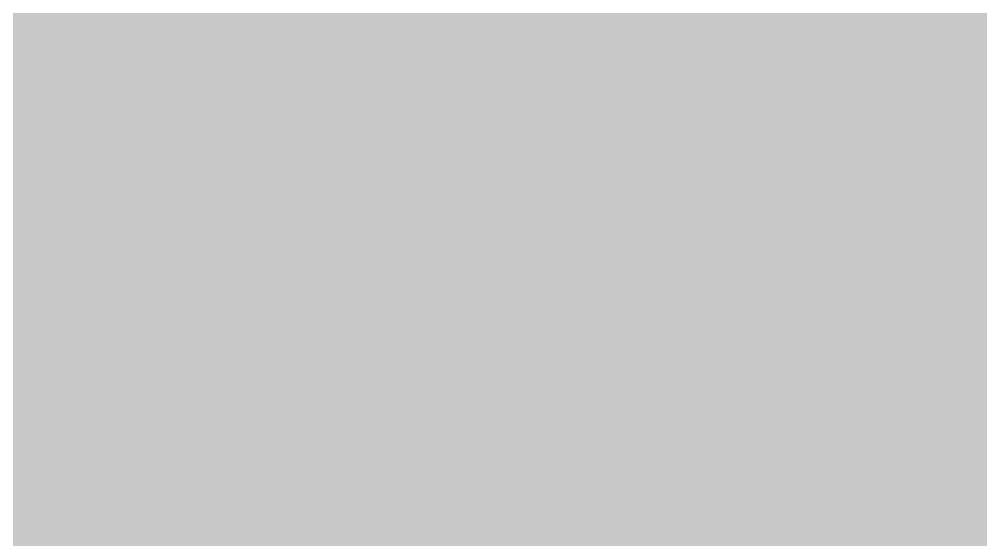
# Model space of a CAD drawing. Header units: inches. Extents: x 0 to 16.9, y 0 to 11.7.
# Drawn here: x 7.07587 to 7.10499, y 1.49294 to 1.5087 of the extents above; entities that cross this region are included whole.
import ezdxf

# ---------------------------------------------------------------- set-up
doc = ezdxf.new("R2010")
doc.units = ezdxf.units.IN
doc.header["$MEASUREMENT"] = 0
doc.layers.add('Sheet', color=255, linetype='Continuous')

msp = doc.modelspace()

# ---------------------------------------------------------------- linework, layer by layer
at = {"layer": 'Sheet'}
for points in [[(7.082261, 1.602065, 0.0118, 0.0118, 0), (7.082261, 1.502129, 0.0118, 0.0118, 0)], [(7.097691, 1.514862, 0.0118, 0.0118, 0), (7.098463, 1.51409, 0.0118, 0.0118, 0), (7.098848, 1.513319, 0.0118, 0.0118, 0), (7.09962, 1.512547, 0.0118, 0.0118, 0), (7.100006, 1.511775, 0.0118, 0.0118, 0), (7.100392, 1.511003, 0.0118, 0.0118, 0), (7.100777, 1.509846, 0.0118, 0.0118, 0), (7.101163, 1.509074, 0.0118, 0.0118, 0), (7.101549, 1.508302, 0.0118, 0.0118, 0), (7.101549, 1.507145, 0.0118, 0.0118, 0), (7.101935, 1.506373, 0.0118, 0.0118, 0), (7.101935, 1.505216, 0.0118, 0.0118, 0), (7.10232, 1.504058, 0.0118, 0.0118, 0), (7.10232, 1.503286, 0.0118, 0.0118, 0), (7.10232, 1.502129, 0.0118, 0.0118, 0)], [(7.097691, 1.514862, 0.0118, 0.0118, 0), (7.098463, 1.51409, 0.0118, 0.0118, 0), (7.098848, 1.513319, 0.0118, 0.0118, 0), (7.09962, 1.512547, 0.0118, 0.0118, 0), (7.100006, 1.511775, 0.0118, 0.0118, 0), (7.100392, 1.511003, 0.0118, 0.0118, 0), (7.100777, 1.509846, 0.0118, 0.0118, 0), (7.101163, 1.509074, 0.0118, 0.0118, 0), (7.101549, 1.508302, 0.0118, 0.0118, 0), (7.101549, 1.507145, 0.0118, 0.0118, 0), (7.101935, 1.506373, 0.0118, 0.0118, 0), (7.101935, 1.505216, 0.0118, 0.0118, 0), (7.10232, 1.504058, 0.0118, 0.0118, 0), (7.10232, 1.503286, 0.0118, 0.0118, 0), (7.10232, 1.502129, 0.0118, 0.0118, 0)], [(7.097691, 1.514862, 0.0118, 0.0118, 0), (7.098463, 1.51409, 0.0118, 0.0118, 0), (7.098848, 1.513319, 0.0118, 0.0118, 0), (7.09962, 1.512547, 0.0118, 0.0118, 0), (7.100006, 1.511775, 0.0118, 0.0118, 0), (7.100392, 1.511003, 0.0118, 0.0118, 0), (7.100777, 1.509846, 0.0118, 0.0118, 0), (7.101163, 1.509074, 0.0118, 0.0118, 0), (7.101549, 1.508302, 0.0118, 0.0118, 0), (7.101549, 1.507145, 0.0118, 0.0118, 0), (7.101935, 1.506373, 0.0118, 0.0118, 0), (7.101935, 1.505216, 0.0118, 0.0118, 0), (7.10232, 1.504058, 0.0118, 0.0118, 0), (7.10232, 1.503286, 0.0118, 0.0118, 0), (7.10232, 1.502129, 0.0118, 0.0118, 0)], [(7.097691, 1.514862, 0.0118, 0.0118, 0), (7.098463, 1.51409, 0.0118, 0.0118, 0), (7.098848, 1.513319, 0.0118, 0.0118, 0), (7.09962, 1.512547, 0.0118, 0.0118, 0), (7.100006, 1.511775, 0.0118, 0.0118, 0), (7.100392, 1.511003, 0.0118, 0.0118, 0), (7.100777, 1.509846, 0.0118, 0.0118, 0), (7.101163, 1.509074, 0.0118, 0.0118, 0), (7.101549, 1.508302, 0.0118, 0.0118, 0), (7.101549, 1.507145, 0.0118, 0.0118, 0), (7.101935, 1.506373, 0.0118, 0.0118, 0), (7.101935, 1.505216, 0.0118, 0.0118, 0), (7.10232, 1.504058, 0.0118, 0.0118, 0), (7.10232, 1.503286, 0.0118, 0.0118, 0), (7.10232, 1.502129, 0.0118, 0.0118, 0)], [(7.097691, 1.514862, 0.0118, 0.0118, 0), (7.098463, 1.51409, 0.0118, 0.0118, 0), (7.098848, 1.513319, 0.0118, 0.0118, 0), (7.09962, 1.512547, 0.0118, 0.0118, 0), (7.100006, 1.511775, 0.0118, 0.0118, 0), (7.100392, 1.511003, 0.0118, 0.0118, 0), (7.100777, 1.509846, 0.0118, 0.0118, 0), (7.101163, 1.509074, 0.0118, 0.0118, 0), (7.101549, 1.508302, 0.0118, 0.0118, 0), (7.101549, 1.507145, 0.0118, 0.0118, 0), (7.101935, 1.506373, 0.0118, 0.0118, 0), (7.101935, 1.505216, 0.0118, 0.0118, 0), (7.10232, 1.504058, 0.0118, 0.0118, 0), (7.10232, 1.503286, 0.0118, 0.0118, 0), (7.10232, 1.502129, 0.0118, 0.0118, 0)], [(7.097691, 1.514862, 0.0118, 0.0118, 0), (7.098463, 1.51409, 0.0118, 0.0118, 0), (7.098848, 1.513319, 0.0118, 0.0118, 0), (7.09962, 1.512547, 0.0118, 0.0118, 0), (7.100006, 1.511775, 0.0118, 0.0118, 0), (7.100392, 1.511003, 0.0118, 0.0118, 0), (7.100777, 1.509846, 0.0118, 0.0118, 0), (7.101163, 1.509074, 0.0118, 0.0118, 0), (7.101549, 1.508302, 0.0118, 0.0118, 0), (7.101549, 1.507145, 0.0118, 0.0118, 0), (7.101935, 1.506373, 0.0118, 0.0118, 0), (7.101935, 1.505216, 0.0118, 0.0118, 0), (7.10232, 1.504058, 0.0118, 0.0118, 0), (7.10232, 1.503286, 0.0118, 0.0118, 0), (7.10232, 1.502129, 0.0118, 0.0118, 0)], [(7.097691, 1.514862, 0.0118, 0.0118, 0), (7.098463, 1.51409, 0.0118, 0.0118, 0), (7.098848, 1.513319, 0.0118, 0.0118, 0), (7.09962, 1.512547, 0.0118, 0.0118, 0), (7.100006, 1.511775, 0.0118, 0.0118, 0), (7.100392, 1.511003, 0.0118, 0.0118, 0), (7.100777, 1.509846, 0.0118, 0.0118, 0), (7.101163, 1.509074, 0.0118, 0.0118, 0), (7.101549, 1.508302, 0.0118, 0.0118, 0), (7.101549, 1.507145, 0.0118, 0.0118, 0), (7.101935, 1.506373, 0.0118, 0.0118, 0), (7.101935, 1.505216, 0.0118, 0.0118, 0), (7.10232, 1.504058, 0.0118, 0.0118, 0), (7.10232, 1.503286, 0.0118, 0.0118, 0), (7.10232, 1.502129, 0.0118, 0.0118, 0)], [(7.100392, 1.511003, 0.0039, 0.0039, 0), (7.100777, 1.509846, 0.0039, 0.0039, 0), (7.101163, 1.509074, 0.0039, 0.0039, 0), (7.101549, 1.508302, 0.0039, 0.0039, 0), (7.101549, 1.507145, 0.0039, 0.0039, 0), (7.101935, 1.506373, 0.0039, 0.0039, 0), (7.101935, 1.505216, 0.0039, 0.0039, 0), (7.10232, 1.504058, 0.0039, 0.0039, 0), (7.10232, 1.503286, 0.0039, 0.0039, 0), (7.10232, 1.502129, 0.0039, 0.0039, 0)], [(7.100392, 1.511003, 0.0039, 0.0039, 0), (7.100777, 1.509846, 0.0039, 0.0039, 0), (7.101163, 1.509074, 0.0039, 0.0039, 0), (7.101549, 1.508302, 0.0039, 0.0039, 0), (7.101549, 1.507145, 0.0039, 0.0039, 0), (7.101935, 1.506373, 0.0039, 0.0039, 0), (7.101935, 1.505216, 0.0039, 0.0039, 0), (7.10232, 1.504058, 0.0039, 0.0039, 0), (7.10232, 1.503286, 0.0039, 0.0039, 0), (7.10232, 1.502129, 0.0039, 0.0039, 0)], [(7.100392, 1.511003, 0.0039, 0.0039, 0), (7.100777, 1.509846, 0.0039, 0.0039, 0), (7.101163, 1.509074, 0.0039, 0.0039, 0), (7.101549, 1.508302, 0.0039, 0.0039, 0), (7.101549, 1.507145, 0.0039, 0.0039, 0), (7.101935, 1.506373, 0.0039, 0.0039, 0), (7.101935, 1.505216, 0.0039, 0.0039, 0), (7.10232, 1.504058, 0.0039, 0.0039, 0), (7.10232, 1.503286, 0.0039, 0.0039, 0), (7.10232, 1.502129, 0.0039, 0.0039, 0)], [(7.100392, 1.511003, 0.0039, 0.0039, 0), (7.100777, 1.509846, 0.0039, 0.0039, 0), (7.101163, 1.509074, 0.0039, 0.0039, 0), (7.101549, 1.508302, 0.0039, 0.0039, 0), (7.101549, 1.507145, 0.0039, 0.0039, 0), (7.101935, 1.506373, 0.0039, 0.0039, 0), (7.101935, 1.505216, 0.0039, 0.0039, 0), (7.10232, 1.504058, 0.0039, 0.0039, 0), (7.10232, 1.503286, 0.0039, 0.0039, 0), (7.10232, 1.502129, 0.0039, 0.0039, 0)], [(7.100392, 1.511003, 0.0039, 0.0039, 0), (7.100777, 1.509846, 0.0039, 0.0039, 0), (7.101163, 1.509074, 0.0039, 0.0039, 0), (7.101549, 1.508302, 0.0039, 0.0039, 0), (7.101549, 1.507145, 0.0039, 0.0039, 0), (7.101935, 1.506373, 0.0039, 0.0039, 0), (7.101935, 1.505216, 0.0039, 0.0039, 0), (7.10232, 1.504058, 0.0039, 0.0039, 0), (7.10232, 1.503286, 0.0039, 0.0039, 0), (7.10232, 1.502129, 0.0039, 0.0039, 0)], [(7.100392, 1.511003, 0.0039, 0.0039, 0), (7.100777, 1.509846, 0.0039, 0.0039, 0), (7.101163, 1.509074, 0.0039, 0.0039, 0), (7.101549, 1.508302, 0.0039, 0.0039, 0), (7.101549, 1.507145, 0.0039, 0.0039, 0), (7.101935, 1.506373, 0.0039, 0.0039, 0), (7.101935, 1.505216, 0.0039, 0.0039, 0), (7.10232, 1.504058, 0.0039, 0.0039, 0), (7.10232, 1.503286, 0.0039, 0.0039, 0), (7.10232, 1.502129, 0.0039, 0.0039, 0)], [(7.100392, 1.511003, 0.0039, 0.0039, 0), (7.100777, 1.509846, 0.0039, 0.0039, 0), (7.101163, 1.509074, 0.0039, 0.0039, 0), (7.101549, 1.508302, 0.0039, 0.0039, 0), (7.101549, 1.507145, 0.0039, 0.0039, 0), (7.101935, 1.506373, 0.0039, 0.0039, 0), (7.101935, 1.505216, 0.0039, 0.0039, 0), (7.10232, 1.504058, 0.0039, 0.0039, 0), (7.10232, 1.503286, 0.0039, 0.0039, 0), (7.10232, 1.502129, 0.0039, 0.0039, 0)], [(7.282473, 1.502129, 0.0118, 0.0118, 0), (7.082261, 1.502129, 0.0118, 0.0118, 0)], [(7.082261, 1.502129, 0.0118, 0.0118, 0), (7.08689, 1.502129, 0.0118, 0.0118, 0), (7.08689, 1.101998, 0.0118, 0.0118, 0)], [(7.10232, 1.502129, 0.0118, 0.0118, 0), (7.10232, 1.500971, 0.0118, 0.0118, 0), (7.10232, 1.5002, 0.0118, 0.0118, 0), (7.101935, 1.499042, 0.0118, 0.0118, 0), (7.101935, 1.49827, 0.0118, 0.0118, 0), (7.101549, 1.497113, 0.0118, 0.0118, 0), (7.101549, 1.496341, 0.0118, 0.0118, 0), (7.101163, 1.495183, 0.0118, 0.0118, 0), (7.100777, 1.494412, 0.0118, 0.0118, 0), (7.100392, 1.49364, 0.0118, 0.0118, 0), (7.100006, 1.492868, 0.0118, 0.0118, 0), (7.09962, 1.491711, 0.0118, 0.0118, 0), (7.098848, 1.490939, 0.0118, 0.0118, 0), (7.098463, 1.490167, 0.0118, 0.0118, 0), (7.097691, 1.489396, 0.0118, 0.0118, 0), (7.097305, 1.488624, 0.0118, 0.0118, 0), (7.096534, 1.487852, 0.0118, 0.0118, 0), (7.095762, 1.487466, 0.0118, 0.0118, 0), (7.094991, 1.486695, 0.0118, 0.0118, 0)], [(7.10232, 1.502129, 0.0118, 0.0118, 0), (7.10232, 1.500971, 0.0118, 0.0118, 0), (7.10232, 1.5002, 0.0118, 0.0118, 0), (7.101935, 1.499042, 0.0118, 0.0118, 0), (7.101935, 1.49827, 0.0118, 0.0118, 0), (7.101549, 1.497113, 0.0118, 0.0118, 0), (7.101549, 1.496341, 0.0118, 0.0118, 0), (7.101163, 1.495183, 0.0118, 0.0118, 0), (7.100777, 1.494412, 0.0118, 0.0118, 0), (7.100392, 1.49364, 0.0118, 0.0118, 0), (7.100006, 1.492868, 0.0118, 0.0118, 0), (7.09962, 1.491711, 0.0118, 0.0118, 0), (7.098848, 1.490939, 0.0118, 0.0118, 0), (7.098463, 1.490167, 0.0118, 0.0118, 0), (7.097691, 1.489396, 0.0118, 0.0118, 0), (7.097305, 1.488624, 0.0118, 0.0118, 0), (7.096534, 1.487852, 0.0118, 0.0118, 0), (7.095762, 1.487466, 0.0118, 0.0118, 0), (7.094991, 1.486695, 0.0118, 0.0118, 0)], [(7.10232, 1.502129, 0.0118, 0.0118, 0), (7.10232, 1.500971, 0.0118, 0.0118, 0), (7.10232, 1.5002, 0.0118, 0.0118, 0), (7.101935, 1.499042, 0.0118, 0.0118, 0), (7.101935, 1.49827, 0.0118, 0.0118, 0), (7.101549, 1.497113, 0.0118, 0.0118, 0), (7.101549, 1.496341, 0.0118, 0.0118, 0), (7.101163, 1.495183, 0.0118, 0.0118, 0), (7.100777, 1.494412, 0.0118, 0.0118, 0), (7.100392, 1.49364, 0.0118, 0.0118, 0), (7.100006, 1.492868, 0.0118, 0.0118, 0), (7.09962, 1.491711, 0.0118, 0.0118, 0), (7.098848, 1.490939, 0.0118, 0.0118, 0), (7.098463, 1.490167, 0.0118, 0.0118, 0), (7.097691, 1.489396, 0.0118, 0.0118, 0), (7.097305, 1.488624, 0.0118, 0.0118, 0), (7.096534, 1.487852, 0.0118, 0.0118, 0), (7.095762, 1.487466, 0.0118, 0.0118, 0), (7.094991, 1.486695, 0.0118, 0.0118, 0)], [(7.10232, 1.502129, 0.0118, 0.0118, 0), (7.10232, 1.500971, 0.0118, 0.0118, 0), (7.10232, 1.5002, 0.0118, 0.0118, 0), (7.101935, 1.499042, 0.0118, 0.0118, 0), (7.101935, 1.49827, 0.0118, 0.0118, 0), (7.101549, 1.497113, 0.0118, 0.0118, 0), (7.101549, 1.496341, 0.0118, 0.0118, 0), (7.101163, 1.495183, 0.0118, 0.0118, 0), (7.100777, 1.494412, 0.0118, 0.0118, 0), (7.100392, 1.49364, 0.0118, 0.0118, 0), (7.100006, 1.492868, 0.0118, 0.0118, 0), (7.09962, 1.491711, 0.0118, 0.0118, 0), (7.098848, 1.490939, 0.0118, 0.0118, 0), (7.098463, 1.490167, 0.0118, 0.0118, 0), (7.097691, 1.489396, 0.0118, 0.0118, 0), (7.097305, 1.488624, 0.0118, 0.0118, 0), (7.096534, 1.487852, 0.0118, 0.0118, 0), (7.095762, 1.487466, 0.0118, 0.0118, 0), (7.094991, 1.486695, 0.0118, 0.0118, 0)], [(7.10232, 1.502129, 0.0118, 0.0118, 0), (7.10232, 1.500971, 0.0118, 0.0118, 0), (7.10232, 1.5002, 0.0118, 0.0118, 0), (7.101935, 1.499042, 0.0118, 0.0118, 0), (7.101935, 1.49827, 0.0118, 0.0118, 0), (7.101549, 1.497113, 0.0118, 0.0118, 0), (7.101549, 1.496341, 0.0118, 0.0118, 0), (7.101163, 1.495183, 0.0118, 0.0118, 0), (7.100777, 1.494412, 0.0118, 0.0118, 0), (7.100392, 1.49364, 0.0118, 0.0118, 0), (7.100006, 1.492868, 0.0118, 0.0118, 0), (7.09962, 1.491711, 0.0118, 0.0118, 0), (7.098848, 1.490939, 0.0118, 0.0118, 0), (7.098463, 1.490167, 0.0118, 0.0118, 0), (7.097691, 1.489396, 0.0118, 0.0118, 0), (7.097305, 1.488624, 0.0118, 0.0118, 0), (7.096534, 1.487852, 0.0118, 0.0118, 0), (7.095762, 1.487466, 0.0118, 0.0118, 0), (7.094991, 1.486695, 0.0118, 0.0118, 0)], [(7.10232, 1.502129, 0.0118, 0.0118, 0), (7.10232, 1.500971, 0.0118, 0.0118, 0), (7.10232, 1.5002, 0.0118, 0.0118, 0), (7.101935, 1.499042, 0.0118, 0.0118, 0), (7.101935, 1.49827, 0.0118, 0.0118, 0), (7.101549, 1.497113, 0.0118, 0.0118, 0), (7.101549, 1.496341, 0.0118, 0.0118, 0), (7.101163, 1.495183, 0.0118, 0.0118, 0), (7.100777, 1.494412, 0.0118, 0.0118, 0), (7.100392, 1.49364, 0.0118, 0.0118, 0), (7.100006, 1.492868, 0.0118, 0.0118, 0), (7.09962, 1.491711, 0.0118, 0.0118, 0), (7.098848, 1.490939, 0.0118, 0.0118, 0), (7.098463, 1.490167, 0.0118, 0.0118, 0), (7.097691, 1.489396, 0.0118, 0.0118, 0), (7.097305, 1.488624, 0.0118, 0.0118, 0), (7.096534, 1.487852, 0.0118, 0.0118, 0), (7.095762, 1.487466, 0.0118, 0.0118, 0), (7.094991, 1.486695, 0.0118, 0.0118, 0)], [(7.10232, 1.502129, 0.0118, 0.0118, 0), (7.10232, 1.500971, 0.0118, 0.0118, 0), (7.10232, 1.5002, 0.0118, 0.0118, 0), (7.101935, 1.499042, 0.0118, 0.0118, 0), (7.101935, 1.49827, 0.0118, 0.0118, 0), (7.101549, 1.497113, 0.0118, 0.0118, 0), (7.101549, 1.496341, 0.0118, 0.0118, 0), (7.101163, 1.495183, 0.0118, 0.0118, 0), (7.100777, 1.494412, 0.0118, 0.0118, 0), (7.100392, 1.49364, 0.0118, 0.0118, 0), (7.100006, 1.492868, 0.0118, 0.0118, 0), (7.09962, 1.491711, 0.0118, 0.0118, 0), (7.098848, 1.490939, 0.0118, 0.0118, 0), (7.098463, 1.490167, 0.0118, 0.0118, 0), (7.097691, 1.489396, 0.0118, 0.0118, 0), (7.097305, 1.488624, 0.0118, 0.0118, 0), (7.096534, 1.487852, 0.0118, 0.0118, 0), (7.095762, 1.487466, 0.0118, 0.0118, 0), (7.094991, 1.486695, 0.0118, 0.0118, 0)], [(7.10232, 1.502129, 0.0118, 0.0118, 0), (7.10232, 1.502129, 0.0118, 0.0118, 0), (7.10232, 1.502129, 0.0118, 0.0118, 0), (7.10232, 1.502129, 0.0118, 0.0118, 0), (7.10232, 1.502129, 0.0118, 0.0118, 0), (7.10232, 1.502129, 0.0118, 0.0118, 0), (7.10232, 1.502129, 0.0118, 0.0118, 0), (7.10232, 1.502129, 0.0118, 0.0118, 0), (7.10232, 1.502129, 0.0118, 0.0118, 0), (7.10232, 1.502129, 0.0118, 0.0118, 0), (7.10232, 1.502129, 0.0118, 0.0118, 0), (7.10232, 1.502129, 0.0118, 0.0118, 0), (7.10232, 1.502129, 0.0118, 0.0118, 0), (7.10232, 1.502129, 0.0118, 0.0118, 0), (7.10232, 1.502129, 0.0118, 0.0118, 0), (7.10232, 1.502129, 0.0118, 0.0118, 0), (7.10232, 1.502129, 0.0118, 0.0118, 0), (7.10232, 1.502129, 0.0118, 0.0118, 0), (7.10232, 1.502129, 0.0118, 0.0118, 0), (7.10232, 1.502129, 0.0118, 0.0118, 0), (7.10232, 1.502129, 0.0118, 0.0118, 0), (7.10232, 1.502129, 0.0118, 0.0118, 0), (7.10232, 1.502129, 0.0118, 0.0118, 0), (7.10232, 1.502129, 0.0118, 0.0118, 0), (7.10232, 1.502129, 0.0118, 0.0118, 0), (7.10232, 1.502129, 0.0118, 0.0118, 0), (7.10232, 1.502129, 0.0118, 0.0118, 0), (7.10232, 1.502129, 0.0118, 0.0118, 0), (7.10232, 1.502129, 0.0118, 0.0118, 0), (7.10232, 1.502129, 0.0118, 0.0118, 0), (7.10232, 1.502129, 0.0118, 0.0118, 0), (7.10232, 1.502129, 0.0118, 0.0118, 0), (7.10232, 1.502129, 0.0118, 0.0118, 0)], [(7.10232, 1.502129, 0.0118, 0.0118, 0), (7.10232, 1.502129, 0.0118, 0.0118, 0)], [(7.10232, 1.502129, 0.0118, 0.0118, 0), (7.10232, 1.502129, 0.0118, 0.0118, 0), (7.10232, 1.502129, 0.0118, 0.0118, 0), (7.10232, 1.502129, 0.0118, 0.0118, 0), (7.10232, 1.502129, 0.0118, 0.0118, 0), (7.10232, 1.502129, 0.0118, 0.0118, 0), (7.10232, 1.502129, 0.0118, 0.0118, 0), (7.10232, 1.502129, 0.0118, 0.0118, 0), (7.10232, 1.502129, 0.0118, 0.0118, 0), (7.10232, 1.502129, 0.0118, 0.0118, 0), (7.10232, 1.502129, 0.0118, 0.0118, 0), (7.10232, 1.502129, 0.0118, 0.0118, 0), (7.10232, 1.502129, 0.0118, 0.0118, 0), (7.10232, 1.502129, 0.0118, 0.0118, 0), (7.10232, 1.502129, 0.0118, 0.0118, 0), (7.10232, 1.502129, 0.0118, 0.0118, 0), (7.10232, 1.502129, 0.0118, 0.0118, 0), (7.10232, 1.502129, 0.0118, 0.0118, 0), (7.10232, 1.502129, 0.0118, 0.0118, 0), (7.10232, 1.502129, 0.0118, 0.0118, 0), (7.10232, 1.502129, 0.0118, 0.0118, 0), (7.10232, 1.502129, 0.0118, 0.0118, 0), (7.10232, 1.502129, 0.0118, 0.0118, 0), (7.10232, 1.502129, 0.0118, 0.0118, 0), (7.10232, 1.502129, 0.0118, 0.0118, 0), (7.10232, 1.502129, 0.0118, 0.0118, 0), (7.10232, 1.502129, 0.0118, 0.0118, 0), (7.10232, 1.502129, 0.0118, 0.0118, 0), (7.10232, 1.502129, 0.0118, 0.0118, 0), (7.10232, 1.502129, 0.0118, 0.0118, 0), (7.10232, 1.502129, 0.0118, 0.0118, 0), (7.10232, 1.502129, 0.0118, 0.0118, 0), (7.10232, 1.502129, 0.0118, 0.0118, 0)], [(7.10232, 1.502129, 0.0118, 0.0118, 0), (7.10232, 1.502129, 0.0118, 0.0118, 0)], [(7.10232, 1.502129, 0.0118, 0.0118, 0), (7.10232, 1.502129, 0.0118, 0.0118, 0), (7.10232, 1.502129, 0.0118, 0.0118, 0), (7.10232, 1.502129, 0.0118, 0.0118, 0), (7.10232, 1.502129, 0.0118, 0.0118, 0), (7.10232, 1.502129, 0.0118, 0.0118, 0), (7.10232, 1.502129, 0.0118, 0.0118, 0), (7.10232, 1.502129, 0.0118, 0.0118, 0), (7.10232, 1.502129, 0.0118, 0.0118, 0), (7.10232, 1.502129, 0.0118, 0.0118, 0), (7.10232, 1.502129, 0.0118, 0.0118, 0), (7.10232, 1.502129, 0.0118, 0.0118, 0), (7.10232, 1.502129, 0.0118, 0.0118, 0), (7.10232, 1.502129, 0.0118, 0.0118, 0), (7.10232, 1.502129, 0.0118, 0.0118, 0), (7.10232, 1.502129, 0.0118, 0.0118, 0), (7.10232, 1.502129, 0.0118, 0.0118, 0), (7.10232, 1.502129, 0.0118, 0.0118, 0), (7.10232, 1.502129, 0.0118, 0.0118, 0), (7.10232, 1.502129, 0.0118, 0.0118, 0), (7.10232, 1.502129, 0.0118, 0.0118, 0), (7.10232, 1.502129, 0.0118, 0.0118, 0), (7.10232, 1.502129, 0.0118, 0.0118, 0), (7.10232, 1.502129, 0.0118, 0.0118, 0), (7.10232, 1.502129, 0.0118, 0.0118, 0), (7.10232, 1.502129, 0.0118, 0.0118, 0), (7.10232, 1.502129, 0.0118, 0.0118, 0), (7.10232, 1.502129, 0.0118, 0.0118, 0), (7.10232, 1.502129, 0.0118, 0.0118, 0), (7.10232, 1.502129, 0.0118, 0.0118, 0), (7.10232, 1.502129, 0.0118, 0.0118, 0), (7.10232, 1.502129, 0.0118, 0.0118, 0), (7.10232, 1.502129, 0.0118, 0.0118, 0)], [(7.10232, 1.502129, 0.0118, 0.0118, 0), (7.10232, 1.502129, 0.0118, 0.0118, 0)], [(7.10232, 1.502129, 0.0118, 0.0118, 0), (7.10232, 1.502129, 0.0118, 0.0118, 0), (7.10232, 1.502129, 0.0118, 0.0118, 0), (7.10232, 1.502129, 0.0118, 0.0118, 0), (7.10232, 1.502129, 0.0118, 0.0118, 0), (7.10232, 1.502129, 0.0118, 0.0118, 0), (7.10232, 1.502129, 0.0118, 0.0118, 0), (7.10232, 1.502129, 0.0118, 0.0118, 0), (7.10232, 1.502129, 0.0118, 0.0118, 0), (7.10232, 1.502129, 0.0118, 0.0118, 0), (7.10232, 1.502129, 0.0118, 0.0118, 0), (7.10232, 1.502129, 0.0118, 0.0118, 0), (7.10232, 1.502129, 0.0118, 0.0118, 0), (7.10232, 1.502129, 0.0118, 0.0118, 0), (7.10232, 1.502129, 0.0118, 0.0118, 0), (7.10232, 1.502129, 0.0118, 0.0118, 0), (7.10232, 1.502129, 0.0118, 0.0118, 0), (7.10232, 1.502129, 0.0118, 0.0118, 0), (7.10232, 1.502129, 0.0118, 0.0118, 0), (7.10232, 1.502129, 0.0118, 0.0118, 0), (7.10232, 1.502129, 0.0118, 0.0118, 0), (7.10232, 1.502129, 0.0118, 0.0118, 0), (7.10232, 1.502129, 0.0118, 0.0118, 0), (7.10232, 1.502129, 0.0118, 0.0118, 0), (7.10232, 1.502129, 0.0118, 0.0118, 0), (7.10232, 1.502129, 0.0118, 0.0118, 0), (7.10232, 1.502129, 0.0118, 0.0118, 0), (7.10232, 1.502129, 0.0118, 0.0118, 0), (7.10232, 1.502129, 0.0118, 0.0118, 0), (7.10232, 1.502129, 0.0118, 0.0118, 0), (7.10232, 1.502129, 0.0118, 0.0118, 0), (7.10232, 1.502129, 0.0118, 0.0118, 0), (7.10232, 1.502129, 0.0118, 0.0118, 0)], [(7.10232, 1.502129, 0.0118, 0.0118, 0), (7.10232, 1.502129, 0.0118, 0.0118, 0)], [(7.10232, 1.502129, 0.0118, 0.0118, 0), (7.10232, 1.502129, 0.0118, 0.0118, 0), (7.10232, 1.502129, 0.0118, 0.0118, 0), (7.10232, 1.502129, 0.0118, 0.0118, 0), (7.10232, 1.502129, 0.0118, 0.0118, 0), (7.10232, 1.502129, 0.0118, 0.0118, 0), (7.10232, 1.502129, 0.0118, 0.0118, 0), (7.10232, 1.502129, 0.0118, 0.0118, 0), (7.10232, 1.502129, 0.0118, 0.0118, 0), (7.10232, 1.502129, 0.0118, 0.0118, 0), (7.10232, 1.502129, 0.0118, 0.0118, 0), (7.10232, 1.502129, 0.0118, 0.0118, 0), (7.10232, 1.502129, 0.0118, 0.0118, 0), (7.10232, 1.502129, 0.0118, 0.0118, 0), (7.10232, 1.502129, 0.0118, 0.0118, 0), (7.10232, 1.502129, 0.0118, 0.0118, 0), (7.10232, 1.502129, 0.0118, 0.0118, 0), (7.10232, 1.502129, 0.0118, 0.0118, 0), (7.10232, 1.502129, 0.0118, 0.0118, 0), (7.10232, 1.502129, 0.0118, 0.0118, 0), (7.10232, 1.502129, 0.0118, 0.0118, 0), (7.10232, 1.502129, 0.0118, 0.0118, 0), (7.10232, 1.502129, 0.0118, 0.0118, 0), (7.10232, 1.502129, 0.0118, 0.0118, 0), (7.10232, 1.502129, 0.0118, 0.0118, 0), (7.10232, 1.502129, 0.0118, 0.0118, 0), (7.10232, 1.502129, 0.0118, 0.0118, 0), (7.10232, 1.502129, 0.0118, 0.0118, 0), (7.10232, 1.502129, 0.0118, 0.0118, 0), (7.10232, 1.502129, 0.0118, 0.0118, 0), (7.10232, 1.502129, 0.0118, 0.0118, 0), (7.10232, 1.502129, 0.0118, 0.0118, 0), (7.10232, 1.502129, 0.0118, 0.0118, 0)], [(7.10232, 1.502129, 0.0118, 0.0118, 0), (7.10232, 1.502129, 0.0118, 0.0118, 0)], [(7.10232, 1.502129, 0.0118, 0.0118, 0), (7.10232, 1.502129, 0.0118, 0.0118, 0), (7.10232, 1.502129, 0.0118, 0.0118, 0), (7.10232, 1.502129, 0.0118, 0.0118, 0), (7.10232, 1.502129, 0.0118, 0.0118, 0), (7.10232, 1.502129, 0.0118, 0.0118, 0), (7.10232, 1.502129, 0.0118, 0.0118, 0), (7.10232, 1.502129, 0.0118, 0.0118, 0), (7.10232, 1.502129, 0.0118, 0.0118, 0), (7.10232, 1.502129, 0.0118, 0.0118, 0), (7.10232, 1.502129, 0.0118, 0.0118, 0), (7.10232, 1.502129, 0.0118, 0.0118, 0), (7.10232, 1.502129, 0.0118, 0.0118, 0), (7.10232, 1.502129, 0.0118, 0.0118, 0), (7.10232, 1.502129, 0.0118, 0.0118, 0), (7.10232, 1.502129, 0.0118, 0.0118, 0), (7.10232, 1.502129, 0.0118, 0.0118, 0), (7.10232, 1.502129, 0.0118, 0.0118, 0), (7.10232, 1.502129, 0.0118, 0.0118, 0), (7.10232, 1.502129, 0.0118, 0.0118, 0), (7.10232, 1.502129, 0.0118, 0.0118, 0), (7.10232, 1.502129, 0.0118, 0.0118, 0), (7.10232, 1.502129, 0.0118, 0.0118, 0), (7.10232, 1.502129, 0.0118, 0.0118, 0), (7.10232, 1.502129, 0.0118, 0.0118, 0), (7.10232, 1.502129, 0.0118, 0.0118, 0), (7.10232, 1.502129, 0.0118, 0.0118, 0), (7.10232, 1.502129, 0.0118, 0.0118, 0), (7.10232, 1.502129, 0.0118, 0.0118, 0), (7.10232, 1.502129, 0.0118, 0.0118, 0), (7.10232, 1.502129, 0.0118, 0.0118, 0), (7.10232, 1.502129, 0.0118, 0.0118, 0), (7.10232, 1.502129, 0.0118, 0.0118, 0)], [(7.10232, 1.502129, 0.0118, 0.0118, 0), (7.10232, 1.502129, 0.0118, 0.0118, 0)], [(7.10232, 1.502129, 0.0118, 0.0118, 0), (7.10232, 1.502129, 0.0118, 0.0118, 0), (7.10232, 1.502129, 0.0118, 0.0118, 0), (7.10232, 1.502129, 0.0118, 0.0118, 0), (7.10232, 1.502129, 0.0118, 0.0118, 0), (7.10232, 1.502129, 0.0118, 0.0118, 0), (7.10232, 1.502129, 0.0118, 0.0118, 0), (7.10232, 1.502129, 0.0118, 0.0118, 0), (7.10232, 1.502129, 0.0118, 0.0118, 0), (7.10232, 1.502129, 0.0118, 0.0118, 0), (7.10232, 1.502129, 0.0118, 0.0118, 0), (7.10232, 1.502129, 0.0118, 0.0118, 0), (7.10232, 1.502129, 0.0118, 0.0118, 0), (7.10232, 1.502129, 0.0118, 0.0118, 0), (7.10232, 1.502129, 0.0118, 0.0118, 0), (7.10232, 1.502129, 0.0118, 0.0118, 0), (7.10232, 1.502129, 0.0118, 0.0118, 0), (7.10232, 1.502129, 0.0118, 0.0118, 0), (7.10232, 1.502129, 0.0118, 0.0118, 0), (7.10232, 1.502129, 0.0118, 0.0118, 0), (7.10232, 1.502129, 0.0118, 0.0118, 0), (7.10232, 1.502129, 0.0118, 0.0118, 0), (7.10232, 1.502129, 0.0118, 0.0118, 0), (7.10232, 1.502129, 0.0118, 0.0118, 0), (7.10232, 1.502129, 0.0118, 0.0118, 0), (7.10232, 1.502129, 0.0118, 0.0118, 0), (7.10232, 1.502129, 0.0118, 0.0118, 0), (7.10232, 1.502129, 0.0118, 0.0118, 0), (7.10232, 1.502129, 0.0118, 0.0118, 0), (7.10232, 1.502129, 0.0118, 0.0118, 0), (7.10232, 1.502129, 0.0118, 0.0118, 0), (7.10232, 1.502129, 0.0118, 0.0118, 0), (7.10232, 1.502129, 0.0118, 0.0118, 0)], [(7.10232, 1.502129, 0.0118, 0.0118, 0), (7.10232, 1.502129, 0.0118, 0.0118, 0)], [(7.10232, 1.502129, 0.0039, 0.0039, 0), (7.10232, 1.500971, 0.0039, 0.0039, 0), (7.10232, 1.5002, 0.0039, 0.0039, 0), (7.101935, 1.499042, 0.0039, 0.0039, 0), (7.101935, 1.49827, 0.0039, 0.0039, 0), (7.101549, 1.497113, 0.0039, 0.0039, 0), (7.101549, 1.496341, 0.0039, 0.0039, 0), (7.101163, 1.495183, 0.0039, 0.0039, 0), (7.100777, 1.494412, 0.0039, 0.0039, 0), (7.100392, 1.49364, 0.0039, 0.0039, 0), (7.100006, 1.492868, 0.0039, 0.0039, 0), (7.09962, 1.491711, 0.0039, 0.0039, 0), (7.098848, 1.490939, 0.0039, 0.0039, 0)], [(7.10232, 1.502129, 0.0039, 0.0039, 0), (7.10232, 1.500971, 0.0039, 0.0039, 0), (7.10232, 1.5002, 0.0039, 0.0039, 0), (7.101935, 1.499042, 0.0039, 0.0039, 0), (7.101935, 1.49827, 0.0039, 0.0039, 0), (7.101549, 1.497113, 0.0039, 0.0039, 0), (7.101549, 1.496341, 0.0039, 0.0039, 0), (7.101163, 1.495183, 0.0039, 0.0039, 0), (7.100777, 1.494412, 0.0039, 0.0039, 0), (7.100392, 1.49364, 0.0039, 0.0039, 0), (7.100006, 1.492868, 0.0039, 0.0039, 0), (7.09962, 1.491711, 0.0039, 0.0039, 0), (7.098848, 1.490939, 0.0039, 0.0039, 0)], [(7.10232, 1.502129, 0.0039, 0.0039, 0), (7.10232, 1.500971, 0.0039, 0.0039, 0), (7.10232, 1.5002, 0.0039, 0.0039, 0), (7.101935, 1.499042, 0.0039, 0.0039, 0), (7.101935, 1.49827, 0.0039, 0.0039, 0), (7.101549, 1.497113, 0.0039, 0.0039, 0), (7.101549, 1.496341, 0.0039, 0.0039, 0), (7.101163, 1.495183, 0.0039, 0.0039, 0), (7.100777, 1.494412, 0.0039, 0.0039, 0), (7.100392, 1.49364, 0.0039, 0.0039, 0), (7.100006, 1.492868, 0.0039, 0.0039, 0), (7.09962, 1.491711, 0.0039, 0.0039, 0), (7.098848, 1.490939, 0.0039, 0.0039, 0)], [(7.10232, 1.502129, 0.0039, 0.0039, 0), (7.10232, 1.500971, 0.0039, 0.0039, 0), (7.10232, 1.5002, 0.0039, 0.0039, 0), (7.101935, 1.499042, 0.0039, 0.0039, 0), (7.101935, 1.49827, 0.0039, 0.0039, 0), (7.101549, 1.497113, 0.0039, 0.0039, 0), (7.101549, 1.496341, 0.0039, 0.0039, 0), (7.101163, 1.495183, 0.0039, 0.0039, 0), (7.100777, 1.494412, 0.0039, 0.0039, 0), (7.100392, 1.49364, 0.0039, 0.0039, 0), (7.100006, 1.492868, 0.0039, 0.0039, 0), (7.09962, 1.491711, 0.0039, 0.0039, 0), (7.098848, 1.490939, 0.0039, 0.0039, 0)], [(7.10232, 1.502129, 0.0039, 0.0039, 0), (7.10232, 1.500971, 0.0039, 0.0039, 0), (7.10232, 1.5002, 0.0039, 0.0039, 0), (7.101935, 1.499042, 0.0039, 0.0039, 0), (7.101935, 1.49827, 0.0039, 0.0039, 0), (7.101549, 1.497113, 0.0039, 0.0039, 0), (7.101549, 1.496341, 0.0039, 0.0039, 0), (7.101163, 1.495183, 0.0039, 0.0039, 0), (7.100777, 1.494412, 0.0039, 0.0039, 0), (7.100392, 1.49364, 0.0039, 0.0039, 0), (7.100006, 1.492868, 0.0039, 0.0039, 0), (7.09962, 1.491711, 0.0039, 0.0039, 0), (7.098848, 1.490939, 0.0039, 0.0039, 0)], [(7.10232, 1.502129, 0.0039, 0.0039, 0), (7.10232, 1.500971, 0.0039, 0.0039, 0), (7.10232, 1.5002, 0.0039, 0.0039, 0), (7.101935, 1.499042, 0.0039, 0.0039, 0), (7.101935, 1.49827, 0.0039, 0.0039, 0), (7.101549, 1.497113, 0.0039, 0.0039, 0), (7.101549, 1.496341, 0.0039, 0.0039, 0), (7.101163, 1.495183, 0.0039, 0.0039, 0), (7.100777, 1.494412, 0.0039, 0.0039, 0), (7.100392, 1.49364, 0.0039, 0.0039, 0), (7.100006, 1.492868, 0.0039, 0.0039, 0), (7.09962, 1.491711, 0.0039, 0.0039, 0), (7.098848, 1.490939, 0.0039, 0.0039, 0)], [(7.10232, 1.502129, 0.0039, 0.0039, 0), (7.10232, 1.500971, 0.0039, 0.0039, 0), (7.10232, 1.5002, 0.0039, 0.0039, 0), (7.101935, 1.499042, 0.0039, 0.0039, 0), (7.101935, 1.49827, 0.0039, 0.0039, 0), (7.101549, 1.497113, 0.0039, 0.0039, 0), (7.101549, 1.496341, 0.0039, 0.0039, 0), (7.101163, 1.495183, 0.0039, 0.0039, 0), (7.100777, 1.494412, 0.0039, 0.0039, 0), (7.100392, 1.49364, 0.0039, 0.0039, 0), (7.100006, 1.492868, 0.0039, 0.0039, 0), (7.09962, 1.491711, 0.0039, 0.0039, 0), (7.098848, 1.490939, 0.0039, 0.0039, 0)], [(7.10232, 1.502129, 0.0039, 0.0039, 0), (7.10232, 1.502129, 0.0039, 0.0039, 0), (7.10232, 1.502129, 0.0039, 0.0039, 0), (7.10232, 1.502129, 0.0039, 0.0039, 0), (7.10232, 1.502129, 0.0039, 0.0039, 0), (7.10232, 1.502129, 0.0039, 0.0039, 0), (7.10232, 1.502129, 0.0039, 0.0039, 0), (7.10232, 1.502129, 0.0039, 0.0039, 0), (7.10232, 1.502129, 0.0039, 0.0039, 0), (7.10232, 1.502129, 0.0039, 0.0039, 0), (7.10232, 1.502129, 0.0039, 0.0039, 0), (7.10232, 1.502129, 0.0039, 0.0039, 0), (7.10232, 1.502129, 0.0039, 0.0039, 0), (7.10232, 1.502129, 0.0039, 0.0039, 0), (7.10232, 1.502129, 0.0039, 0.0039, 0), (7.10232, 1.502129, 0.0039, 0.0039, 0), (7.10232, 1.502129, 0.0039, 0.0039, 0), (7.10232, 1.502129, 0.0039, 0.0039, 0), (7.10232, 1.502129, 0.0039, 0.0039, 0), (7.10232, 1.502129, 0.0039, 0.0039, 0), (7.10232, 1.502129, 0.0039, 0.0039, 0), (7.10232, 1.502129, 0.0039, 0.0039, 0), (7.10232, 1.502129, 0.0039, 0.0039, 0), (7.10232, 1.502129, 0.0039, 0.0039, 0), (7.10232, 1.502129, 0.0039, 0.0039, 0), (7.10232, 1.502129, 0.0039, 0.0039, 0), (7.10232, 1.502129, 0.0039, 0.0039, 0), (7.10232, 1.502129, 0.0039, 0.0039, 0), (7.10232, 1.502129, 0.0039, 0.0039, 0), (7.10232, 1.502129, 0.0039, 0.0039, 0), (7.10232, 1.502129, 0.0039, 0.0039, 0), (7.10232, 1.502129, 0.0039, 0.0039, 0), (7.10232, 1.502129, 0.0039, 0.0039, 0)], [(7.10232, 1.502129, 0.0039, 0.0039, 0), (7.10232, 1.502129, 0.0039, 0.0039, 0)], [(7.10232, 1.502129, 0.0039, 0.0039, 0), (7.10232, 1.502129, 0.0039, 0.0039, 0), (7.10232, 1.502129, 0.0039, 0.0039, 0), (7.10232, 1.502129, 0.0039, 0.0039, 0), (7.10232, 1.502129, 0.0039, 0.0039, 0), (7.10232, 1.502129, 0.0039, 0.0039, 0), (7.10232, 1.502129, 0.0039, 0.0039, 0), (7.10232, 1.502129, 0.0039, 0.0039, 0), (7.10232, 1.502129, 0.0039, 0.0039, 0), (7.10232, 1.502129, 0.0039, 0.0039, 0), (7.10232, 1.502129, 0.0039, 0.0039, 0), (7.10232, 1.502129, 0.0039, 0.0039, 0), (7.10232, 1.502129, 0.0039, 0.0039, 0), (7.10232, 1.502129, 0.0039, 0.0039, 0), (7.10232, 1.502129, 0.0039, 0.0039, 0), (7.10232, 1.502129, 0.0039, 0.0039, 0), (7.10232, 1.502129, 0.0039, 0.0039, 0), (7.10232, 1.502129, 0.0039, 0.0039, 0), (7.10232, 1.502129, 0.0039, 0.0039, 0), (7.10232, 1.502129, 0.0039, 0.0039, 0), (7.10232, 1.502129, 0.0039, 0.0039, 0), (7.10232, 1.502129, 0.0039, 0.0039, 0), (7.10232, 1.502129, 0.0039, 0.0039, 0), (7.10232, 1.502129, 0.0039, 0.0039, 0), (7.10232, 1.502129, 0.0039, 0.0039, 0), (7.10232, 1.502129, 0.0039, 0.0039, 0), (7.10232, 1.502129, 0.0039, 0.0039, 0), (7.10232, 1.502129, 0.0039, 0.0039, 0), (7.10232, 1.502129, 0.0039, 0.0039, 0), (7.10232, 1.502129, 0.0039, 0.0039, 0), (7.10232, 1.502129, 0.0039, 0.0039, 0), (7.10232, 1.502129, 0.0039, 0.0039, 0), (7.10232, 1.502129, 0.0039, 0.0039, 0)], [(7.10232, 1.502129, 0.0039, 0.0039, 0), (7.10232, 1.502129, 0.0039, 0.0039, 0)], [(7.10232, 1.502129, 0.0039, 0.0039, 0), (7.10232, 1.502129, 0.0039, 0.0039, 0), (7.10232, 1.502129, 0.0039, 0.0039, 0), (7.10232, 1.502129, 0.0039, 0.0039, 0), (7.10232, 1.502129, 0.0039, 0.0039, 0), (7.10232, 1.502129, 0.0039, 0.0039, 0), (7.10232, 1.502129, 0.0039, 0.0039, 0), (7.10232, 1.502129, 0.0039, 0.0039, 0), (7.10232, 1.502129, 0.0039, 0.0039, 0), (7.10232, 1.502129, 0.0039, 0.0039, 0), (7.10232, 1.502129, 0.0039, 0.0039, 0), (7.10232, 1.502129, 0.0039, 0.0039, 0), (7.10232, 1.502129, 0.0039, 0.0039, 0), (7.10232, 1.502129, 0.0039, 0.0039, 0), (7.10232, 1.502129, 0.0039, 0.0039, 0), (7.10232, 1.502129, 0.0039, 0.0039, 0), (7.10232, 1.502129, 0.0039, 0.0039, 0), (7.10232, 1.502129, 0.0039, 0.0039, 0), (7.10232, 1.502129, 0.0039, 0.0039, 0), (7.10232, 1.502129, 0.0039, 0.0039, 0), (7.10232, 1.502129, 0.0039, 0.0039, 0), (7.10232, 1.502129, 0.0039, 0.0039, 0), (7.10232, 1.502129, 0.0039, 0.0039, 0), (7.10232, 1.502129, 0.0039, 0.0039, 0), (7.10232, 1.502129, 0.0039, 0.0039, 0), (7.10232, 1.502129, 0.0039, 0.0039, 0), (7.10232, 1.502129, 0.0039, 0.0039, 0), (7.10232, 1.502129, 0.0039, 0.0039, 0), (7.10232, 1.502129, 0.0039, 0.0039, 0), (7.10232, 1.502129, 0.0039, 0.0039, 0), (7.10232, 1.502129, 0.0039, 0.0039, 0), (7.10232, 1.502129, 0.0039, 0.0039, 0), (7.10232, 1.502129, 0.0039, 0.0039, 0)], [(7.10232, 1.502129, 0.0039, 0.0039, 0), (7.10232, 1.502129, 0.0039, 0.0039, 0)], [(7.10232, 1.502129, 0.0039, 0.0039, 0), (7.10232, 1.502129, 0.0039, 0.0039, 0), (7.10232, 1.502129, 0.0039, 0.0039, 0), (7.10232, 1.502129, 0.0039, 0.0039, 0), (7.10232, 1.502129, 0.0039, 0.0039, 0), (7.10232, 1.502129, 0.0039, 0.0039, 0), (7.10232, 1.502129, 0.0039, 0.0039, 0), (7.10232, 1.502129, 0.0039, 0.0039, 0), (7.10232, 1.502129, 0.0039, 0.0039, 0), (7.10232, 1.502129, 0.0039, 0.0039, 0), (7.10232, 1.502129, 0.0039, 0.0039, 0), (7.10232, 1.502129, 0.0039, 0.0039, 0), (7.10232, 1.502129, 0.0039, 0.0039, 0), (7.10232, 1.502129, 0.0039, 0.0039, 0), (7.10232, 1.502129, 0.0039, 0.0039, 0), (7.10232, 1.502129, 0.0039, 0.0039, 0), (7.10232, 1.502129, 0.0039, 0.0039, 0), (7.10232, 1.502129, 0.0039, 0.0039, 0), (7.10232, 1.502129, 0.0039, 0.0039, 0), (7.10232, 1.502129, 0.0039, 0.0039, 0), (7.10232, 1.502129, 0.0039, 0.0039, 0), (7.10232, 1.502129, 0.0039, 0.0039, 0), (7.10232, 1.502129, 0.0039, 0.0039, 0), (7.10232, 1.502129, 0.0039, 0.0039, 0), (7.10232, 1.502129, 0.0039, 0.0039, 0), (7.10232, 1.502129, 0.0039, 0.0039, 0), (7.10232, 1.502129, 0.0039, 0.0039, 0), (7.10232, 1.502129, 0.0039, 0.0039, 0), (7.10232, 1.502129, 0.0039, 0.0039, 0), (7.10232, 1.502129, 0.0039, 0.0039, 0), (7.10232, 1.502129, 0.0039, 0.0039, 0), (7.10232, 1.502129, 0.0039, 0.0039, 0), (7.10232, 1.502129, 0.0039, 0.0039, 0)], [(7.10232, 1.502129, 0.0039, 0.0039, 0), (7.10232, 1.502129, 0.0039, 0.0039, 0)], [(7.10232, 1.502129, 0.0039, 0.0039, 0), (7.10232, 1.502129, 0.0039, 0.0039, 0), (7.10232, 1.502129, 0.0039, 0.0039, 0), (7.10232, 1.502129, 0.0039, 0.0039, 0), (7.10232, 1.502129, 0.0039, 0.0039, 0), (7.10232, 1.502129, 0.0039, 0.0039, 0), (7.10232, 1.502129, 0.0039, 0.0039, 0), (7.10232, 1.502129, 0.0039, 0.0039, 0), (7.10232, 1.502129, 0.0039, 0.0039, 0), (7.10232, 1.502129, 0.0039, 0.0039, 0), (7.10232, 1.502129, 0.0039, 0.0039, 0), (7.10232, 1.502129, 0.0039, 0.0039, 0), (7.10232, 1.502129, 0.0039, 0.0039, 0), (7.10232, 1.502129, 0.0039, 0.0039, 0), (7.10232, 1.502129, 0.0039, 0.0039, 0), (7.10232, 1.502129, 0.0039, 0.0039, 0), (7.10232, 1.502129, 0.0039, 0.0039, 0), (7.10232, 1.502129, 0.0039, 0.0039, 0), (7.10232, 1.502129, 0.0039, 0.0039, 0), (7.10232, 1.502129, 0.0039, 0.0039, 0), (7.10232, 1.502129, 0.0039, 0.0039, 0), (7.10232, 1.502129, 0.0039, 0.0039, 0), (7.10232, 1.502129, 0.0039, 0.0039, 0), (7.10232, 1.502129, 0.0039, 0.0039, 0), (7.10232, 1.502129, 0.0039, 0.0039, 0), (7.10232, 1.502129, 0.0039, 0.0039, 0), (7.10232, 1.502129, 0.0039, 0.0039, 0), (7.10232, 1.502129, 0.0039, 0.0039, 0), (7.10232, 1.502129, 0.0039, 0.0039, 0), (7.10232, 1.502129, 0.0039, 0.0039, 0), (7.10232, 1.502129, 0.0039, 0.0039, 0), (7.10232, 1.502129, 0.0039, 0.0039, 0), (7.10232, 1.502129, 0.0039, 0.0039, 0)], [(7.10232, 1.502129, 0.0039, 0.0039, 0), (7.10232, 1.502129, 0.0039, 0.0039, 0)], [(7.10232, 1.502129, 0.0039, 0.0039, 0), (7.10232, 1.502129, 0.0039, 0.0039, 0), (7.10232, 1.502129, 0.0039, 0.0039, 0), (7.10232, 1.502129, 0.0039, 0.0039, 0), (7.10232, 1.502129, 0.0039, 0.0039, 0), (7.10232, 1.502129, 0.0039, 0.0039, 0), (7.10232, 1.502129, 0.0039, 0.0039, 0), (7.10232, 1.502129, 0.0039, 0.0039, 0), (7.10232, 1.502129, 0.0039, 0.0039, 0), (7.10232, 1.502129, 0.0039, 0.0039, 0), (7.10232, 1.502129, 0.0039, 0.0039, 0), (7.10232, 1.502129, 0.0039, 0.0039, 0), (7.10232, 1.502129, 0.0039, 0.0039, 0), (7.10232, 1.502129, 0.0039, 0.0039, 0), (7.10232, 1.502129, 0.0039, 0.0039, 0), (7.10232, 1.502129, 0.0039, 0.0039, 0), (7.10232, 1.502129, 0.0039, 0.0039, 0), (7.10232, 1.502129, 0.0039, 0.0039, 0), (7.10232, 1.502129, 0.0039, 0.0039, 0), (7.10232, 1.502129, 0.0039, 0.0039, 0), (7.10232, 1.502129, 0.0039, 0.0039, 0), (7.10232, 1.502129, 0.0039, 0.0039, 0), (7.10232, 1.502129, 0.0039, 0.0039, 0), (7.10232, 1.502129, 0.0039, 0.0039, 0), (7.10232, 1.502129, 0.0039, 0.0039, 0), (7.10232, 1.502129, 0.0039, 0.0039, 0), (7.10232, 1.502129, 0.0039, 0.0039, 0), (7.10232, 1.502129, 0.0039, 0.0039, 0), (7.10232, 1.502129, 0.0039, 0.0039, 0), (7.10232, 1.502129, 0.0039, 0.0039, 0), (7.10232, 1.502129, 0.0039, 0.0039, 0), (7.10232, 1.502129, 0.0039, 0.0039, 0), (7.10232, 1.502129, 0.0039, 0.0039, 0)], [(7.10232, 1.502129, 0.0039, 0.0039, 0), (7.10232, 1.502129, 0.0039, 0.0039, 0)], [(7.10232, 1.502129, 0.0039, 0.0039, 0), (7.10232, 1.502129, 0.0039, 0.0039, 0), (7.10232, 1.502129, 0.0039, 0.0039, 0), (7.10232, 1.502129, 0.0039, 0.0039, 0), (7.10232, 1.502129, 0.0039, 0.0039, 0), (7.10232, 1.502129, 0.0039, 0.0039, 0), (7.10232, 1.502129, 0.0039, 0.0039, 0), (7.10232, 1.502129, 0.0039, 0.0039, 0), (7.10232, 1.502129, 0.0039, 0.0039, 0), (7.10232, 1.502129, 0.0039, 0.0039, 0), (7.10232, 1.502129, 0.0039, 0.0039, 0), (7.10232, 1.502129, 0.0039, 0.0039, 0), (7.10232, 1.502129, 0.0039, 0.0039, 0), (7.10232, 1.502129, 0.0039, 0.0039, 0), (7.10232, 1.502129, 0.0039, 0.0039, 0), (7.10232, 1.502129, 0.0039, 0.0039, 0), (7.10232, 1.502129, 0.0039, 0.0039, 0), (7.10232, 1.502129, 0.0039, 0.0039, 0), (7.10232, 1.502129, 0.0039, 0.0039, 0), (7.10232, 1.502129, 0.0039, 0.0039, 0), (7.10232, 1.502129, 0.0039, 0.0039, 0), (7.10232, 1.502129, 0.0039, 0.0039, 0), (7.10232, 1.502129, 0.0039, 0.0039, 0), (7.10232, 1.502129, 0.0039, 0.0039, 0), (7.10232, 1.502129, 0.0039, 0.0039, 0), (7.10232, 1.502129, 0.0039, 0.0039, 0), (7.10232, 1.502129, 0.0039, 0.0039, 0), (7.10232, 1.502129, 0.0039, 0.0039, 0), (7.10232, 1.502129, 0.0039, 0.0039, 0), (7.10232, 1.502129, 0.0039, 0.0039, 0), (7.10232, 1.502129, 0.0039, 0.0039, 0), (7.10232, 1.502129, 0.0039, 0.0039, 0), (7.10232, 1.502129, 0.0039, 0.0039, 0)], [(7.10232, 1.502129, 0.0039, 0.0039, 0), (7.10232, 1.502129, 0.0039, 0.0039, 0)]]:
    msp.add_lwpolyline(points, format="xyseb", dxfattribs=at)
msp.add_lwpolyline([(7.071892, 1.502363, 0.02, 0.02, 1), (7.091892, 1.502363, 0.02, 0.02, 1)], format="xyseb", close=True, dxfattribs=at)

doc.saveas('drawing.dxf')
